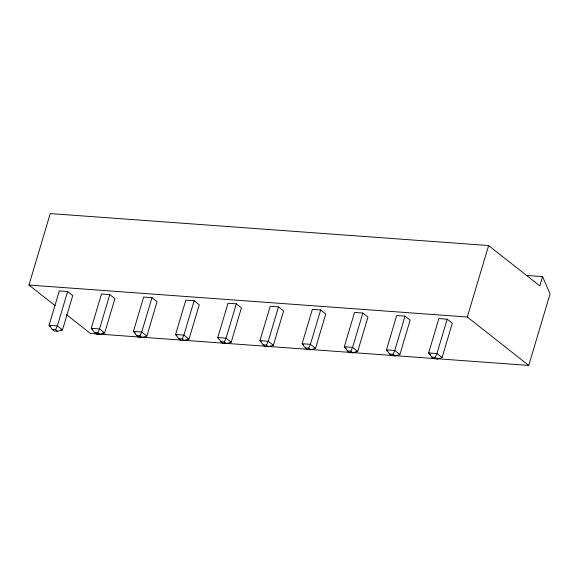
<?xml version="1.0" encoding="UTF-8"?>
<svg xmlns="http://www.w3.org/2000/svg" width="579" height="579" viewBox="0 0 579 579"><rect width="100%" height="100%" fill="white"/><g stroke="black" fill="none" stroke-linecap="round" stroke-linejoin="round"><path stroke-width="0.87" d="M55.077 305.64L28.95 285.049L50.257 213.579L488.611 245.539L539.809 285.881L542.574 276.603L526.34 275.416M67.613 291.526L57.372 325.868L55.591 329.683L52.269 329.444L49.07 325.26L59.311 290.919L67.613 291.526L72.73 295.565L62.496 329.907L57.639 331.297L54.317 331.058L52.269 329.444M109.786 294.602L99.545 328.944L97.764 332.759L94.442 332.512L91.243 328.336L101.484 293.994L109.786 294.602L114.903 298.634L104.669 332.976L99.812 334.373L96.49 334.126L94.442 332.512M151.959 297.678L141.725 332.02L139.937 335.834L136.615 335.588L133.423 331.412L143.657 297.07L151.959 297.678L157.083 301.71L146.842 336.052L141.985 337.448L138.663 337.202L136.615 335.588M194.139 300.754L183.898 335.096L182.11 338.91L178.795 338.664L175.596 334.488L185.83 300.146L194.139 300.754L199.256 304.786L189.015 339.128L184.158 340.524L180.843 340.278L178.795 338.664M217.769 337.564L228.01 303.222L236.312 303.823L241.429 307.862L231.195 342.203L226.338 343.593L223.016 343.354L220.968 341.74L217.769 337.564L226.071 338.172L231.195 342.203M236.312 303.823L226.071 338.172L224.29 341.979L220.968 341.74M278.485 306.899L268.251 341.241L266.463 345.055L263.141 344.816L259.949 340.64L270.183 306.298L278.485 306.899L283.609 310.937L273.368 345.279L268.511 346.669L265.189 346.43L263.141 344.816M320.657 309.975L310.424 344.317L308.636 348.131L305.314 347.892L302.122 343.716L312.356 309.374L320.657 309.975L325.782 314.013L315.541 348.355L310.684 349.745L307.362 349.506L305.314 347.892M362.838 313.051L352.597 347.393L350.816 351.207L347.494 350.968L344.295 346.785L354.536 312.443L362.838 313.051L367.954 317.089L357.721 351.431L352.864 352.821L349.542 352.582L347.494 350.968M405.011 316.127L394.769 350.469L392.989 354.283L389.667 354.037L386.468 349.861L396.709 315.519L405.011 316.127L410.127 320.158L399.894 354.5L395.037 355.897L391.715 355.651L389.667 354.037M447.183 319.203L436.95 353.545L435.162 357.359L431.84 357.113L428.648 352.937L438.882 318.595L447.183 319.203L452.308 323.234L442.066 357.576L437.21 358.973L433.888 358.727L431.84 357.113M542.574 276.603L550.05 293.951L528.743 365.421L467.304 317.01L488.611 245.539M28.95 285.049L467.304 317.01M60.831 329.784L62.496 329.907L57.372 325.868L49.07 325.26L50.351 326.274M103.004 332.86L104.669 332.976L99.545 328.944L91.243 328.336L92.524 329.35M187.357 339.005L189.015 339.128L183.898 335.096L175.596 334.488L176.877 335.494M356.056 351.308L357.721 351.431L352.597 347.393L344.295 346.785L346.213 348.305M139.995 337.079L90.389 333.461L66.375 314.542M141.804 337.21L180.583 340.039M182.392 340.17L266.275 346.285M268.982 346.481L307.76 349.311M309.57 349.441L434.04 358.517M436.747 358.712L528.743 365.421M442.066 357.576L436.95 353.545L428.648 352.937L430.566 354.449M435.162 357.359L437.21 358.973M399.894 354.5L394.769 350.469L386.468 349.861L387.749 350.874M392.989 354.283L395.037 355.897M350.816 351.207L352.864 352.821M315.541 348.355L310.424 344.317L302.122 343.716L303.403 344.722M308.636 348.131L310.684 349.745M273.368 345.279L268.251 341.241L259.949 340.64L261.223 341.646M266.463 345.055L268.511 346.669M224.29 341.979L226.338 343.593M182.11 338.91L184.158 340.524M146.842 336.052L141.725 332.02L133.423 331.412L135.341 332.925M139.937 335.834L141.985 337.448M97.764 332.759L99.812 334.373M55.591 329.683L57.639 331.297"/></g></svg>
